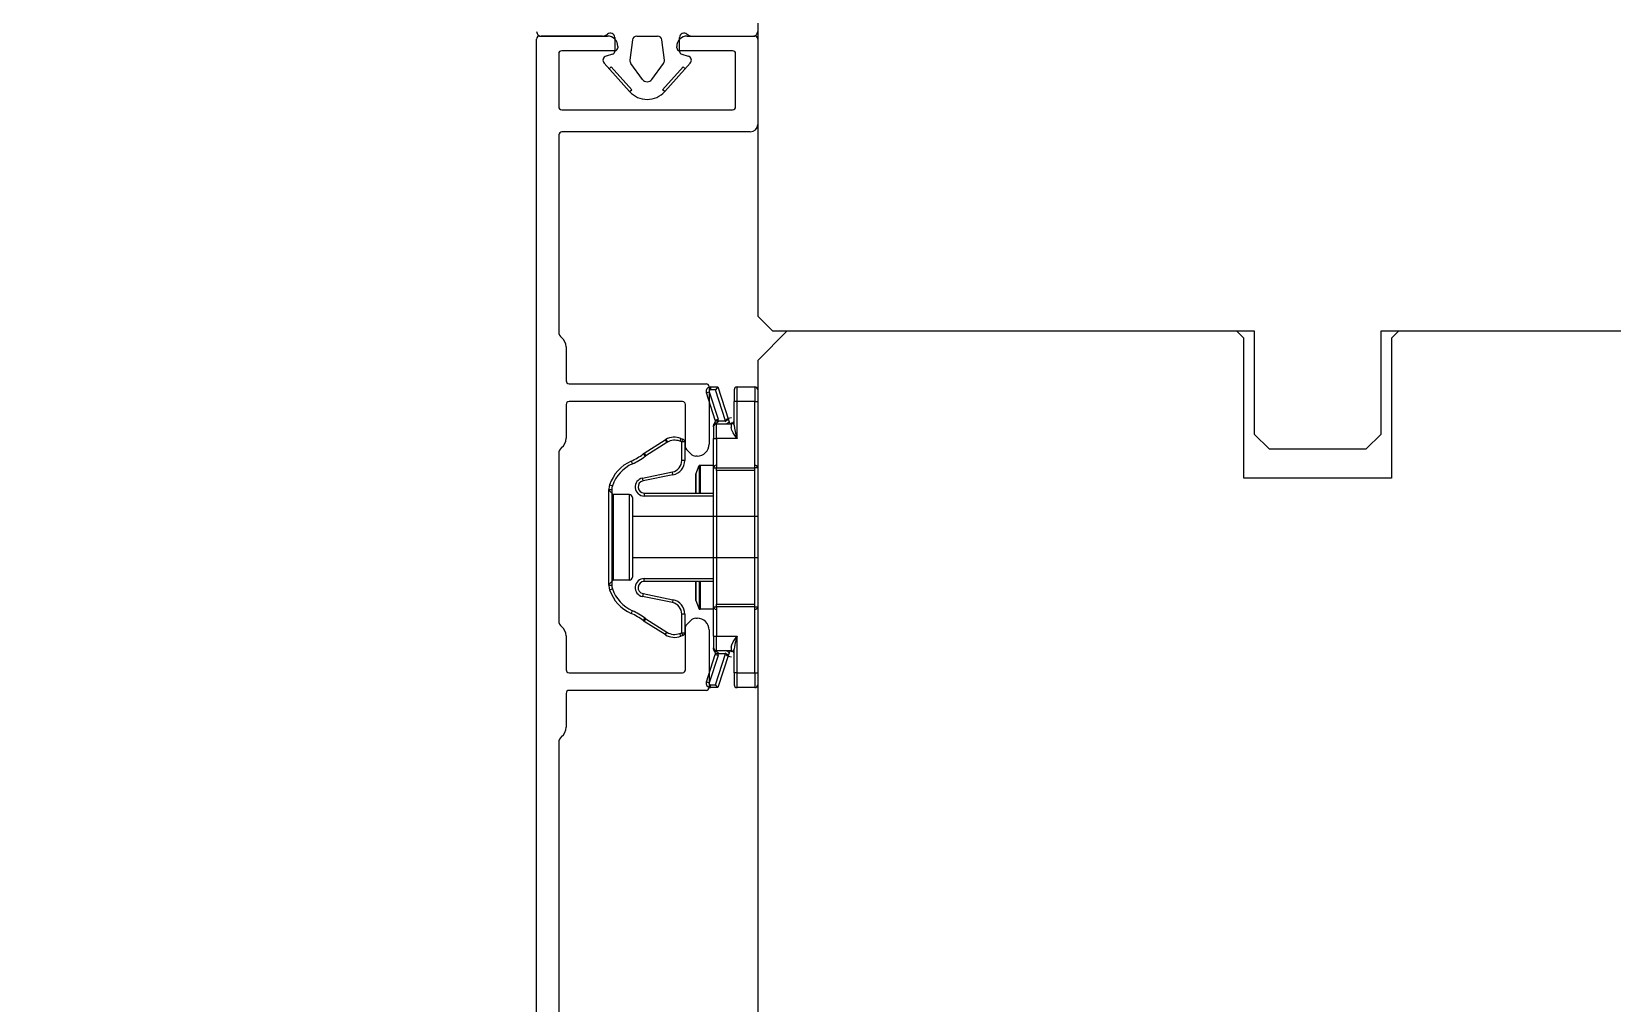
# Model space of a CAD drawing. Header units: centimetres. Extents: x 0.3 to 84.3, y 0.3 to 59.7.
# Drawn here: x 56.3015 to 56.516, y 16.3045 to 16.4363 of the extents above; entities that cross this region are included whole.
import ezdxf

# ---------------------------------------------------------------- set-up
doc = ezdxf.new("R2010")
doc.units = ezdxf.units.CM
doc.linetypes.add('AUSGEZOGEN', pattern=[0])
doc.linetypes.add('PUNKT', pattern=[6.35, 0, -6.35])
doc.layers.add('Fenster', color=7, linetype='AUSGEZOGEN', lineweight=35)
doc.layers.add('Wand Beton bewehrt', color=7, linetype='AUSGEZOGEN', lineweight=35)

msp = doc.modelspace()

# ---------------------------------------------------------------- linework, layer by layer
at = {"layer": 'Fenster', "color": 7, "linetype": 'AUSGEZOGEN', "lineweight": 25}
for p, q in [((56.39999925543069, 16.50973687269771), (56.39999906061744, 16.39773687520129)), ((56.36999879068581, 16.24253689405577), (56.36999912604301, 16.4353368900413)), ((56.37039912672977, 16.43573688933652), (56.37961683077707, 16.43573687330377)), ((56.37894082638157, 16.43573690666245), (56.3705991267708, 16.43573692117206)), ((56.38059912652109, 16.43553690378249), (56.38059912322824, 16.43364383461999)), ((56.38101682831068, 16.43433687089996), (56.38101682796282, 16.43413687090442)), ((56.38300359821352, 16.43521002121348), (56.38266473932263, 16.43245027670069)), ((56.38359912680766, 16.4357368985598), (56.38639912673515, 16.43573689368941)), ((56.38733350278648, 16.43245026858103), (56.38699465349639, 16.43521001427139)), ((56.38901682778391, 16.4341368569892), (56.38901682813182, 16.43433685693817)), ((56.38939912303172, 16.4336438193132), (56.38939912632598, 16.43553688847565)), ((56.39041683054748, 16.43573685447168), (56.3995991267277, 16.43573683842265)), ((56.39105742716123, 16.43573688558682), (56.39939912677042, 16.43573687107719)), ((56.39999912601965, 16.43533683773581), (56.39999910584333, 16.42373683811984)), ((56.3729991225641, 16.43333688486542), (56.37299911004079, 16.42613688502633)), ((56.38061682727603, 16.43373687160907), (56.37339912325092, 16.43373688416073)), ((56.37915327420284, 16.43204626800644), (56.3826212668852, 16.42819544193176)), ((56.38030265018087, 16.43325746481378), (56.3794438307547, 16.43302734644317)), ((56.3843532303642, 16.42986484758576), (56.38277585161288, 16.43202311756573)), ((56.3856450027492, 16.42986484533872), (56.38722238901016, 16.43202310983257)), ((56.39084496649937, 16.43204624766986), (56.38737696042072, 16.42819543365972)), ((56.3965991233123, 16.43373684380931), (56.38941682707923, 16.43373685630231)), ((56.38969559473485, 16.43325744847562), (56.39055441336049, 16.43302732711737)), ((56.39699911008331, 16.42613684328422), (56.39699912260757, 16.43333684312247)), ((56.3798224786758, 16.43130318972749), (56.3801197099874, 16.43157087151672)), ((56.3801197099874, 16.43157087151672), (56.38291849819677, 16.42846312372094)), ((56.38987852906098, 16.43157085454218), (56.38707973004036, 16.42846311648296)), ((56.39017575944137, 16.43130317171899), (56.38987852906098, 16.43157085454218)), ((56.3826212668852, 16.42819544193176), (56.38291849819677, 16.42846312372094)), ((56.38737696042072, 16.42819543365972), (56.38707973004036, 16.42846311648296)), ((56.37339910933612, 16.42573688433954), (56.3965991093965, 16.42573684398895)), ((56.37301680736072, 16.42233688508272), (56.37299905696602, 16.39561150881482)), ((56.39899910412635, 16.42273683988156), (56.37341680804749, 16.42273688437831)), ((56.39999906061744, 16.39773687520129), (56.40199905709389, 16.39573687176717)), ((56.40399905705025, 16.39573686828835), (56.39999905018205, 16.39173687533539)), ((56.40199905709389, 16.39573687176717), (56.467399055632, 16.39573675801011)), ((56.46599905392389, 16.39473676046764), (56.46499905568565, 16.39573676218469)), ((56.467399055632, 16.39573675801011), (56.46739903128034, 16.3817367583231)), ((56.48459903089588, 16.38173672840535), (56.48459905524751, 16.39573672809238)), ((56.48459905524751, 16.39573672809238), (56.53399905414329, 16.39573664216582)), ((56.48699905519388, 16.39573672391421), (56.48599905347683, 16.39473672565787)), ((56.3739990533694, 16.39356211696332), (56.37399904534676, 16.38896211706615)), ((56.46599902087522, 16.37573676089237), (56.46599905392389, 16.39473676046764)), ((56.48599905347683, 16.39473672565787), (56.48599902042815, 16.37573672610429)), ((56.39999905018205, 16.39173687533539), (56.39999882405946, 16.26173687828732)), ((56.3743990446402, 16.38856211637754), (56.39299905246654, 16.38856208401599)), ((56.39302845769443, 16.38735134085951), (56.39340884784911, 16.38747504746021)), ((56.3942372189139, 16.3836344747866), (56.39302845769443, 16.38735134085951)), ((56.39339905176163, 16.3881620833296), (56.39339903820124, 16.38036208354747)), ((56.39340884784911, 16.38747504746021), (56.39461760906859, 16.3837581813873)), ((56.39359904396731, 16.38813690074717), (56.39359904327339, 16.38773690075609)), ((56.39428244842102, 16.38773689957057), (56.39359904327339, 16.38773690075609)), ((56.39359904396731, 16.38813690074717), (56.39457298542536, 16.3881368990576)), ((56.39457298542536, 16.3881368990576), (56.39428244842102, 16.38773689957057)), ((56.39564833026149, 16.38353689729497), (56.39428244842102, 16.38773689957057)), ((56.39457298542536, 16.3881368990576), (56.39602872041621, 16.38366060389576)), ((56.39679904320187, 16.38773689520495), (56.39679904042628, 16.38613689524064)), ((56.39719904041735, 16.38613689454678), (56.39719904388681, 16.38813689450208)), ((56.39719904388681, 16.38813689450208), (56.39959904383319, 16.38813689033864)), ((56.39959904383319, 16.38813689033864), (56.39959904036368, 16.38613689038334)), ((56.37399903978069, 16.38576211710793), (56.37399903180081, 16.38116211721077)), ((56.3897990483526, 16.38616208966296), (56.37439904046563, 16.38616211640506)), ((56.39019903751935, 16.37992777453337), (56.39019904764974, 16.38576208897794)), ((56.39679903485574, 16.3829257496945), (56.39679904042628, 16.38613689524064)), ((56.39719904041735, 16.38613689454678), (56.39679904042628, 16.38613689524064)), ((56.39719903174358, 16.38113689465854), (56.39719904041735, 16.38613689454678)), ((56.39959904036368, 16.38613689038334), (56.39719904041735, 16.38613689454678)), ((56.39959902479144, 16.37716025143505), (56.39959904036368, 16.38613689038334)), ((56.39959904036368, 16.38613689038334), (56.39999904035474, 16.38613688968945)), ((56.39399903459072, 16.382736900174), (56.39399903181511, 16.38113690020978)), ((56.39399903459072, 16.382736900174), (56.39399903491275, 16.38292254063481)), ((56.39401061734048, 16.38301810033718), (56.39399904552758, 16.38292545400214)), ((56.39404333292149, 16.38310550467141), (56.39401061734048, 16.38301810033718)), ((56.39410789827706, 16.38319683805868), (56.39404333292149, 16.38310550467141)), ((56.39420412580113, 16.38323127883159), (56.39410789827706, 16.38319683805868)), ((56.39412793183151, 16.38321665406338), (56.39419702790067, 16.38330037679585)), ((56.39419702790067, 16.38330037679585), (56.3942375775908, 16.38338816997998)), ((56.39429108101235, 16.3832396330924), (56.39420412580113, 16.38323127883159)), ((56.3942372189139, 16.3836344747866), (56.39461760906859, 16.3837581813873)), ((56.3942375775908, 16.38338816997998), (56.39425475245993, 16.38347006534469)), ((56.39425475245993, 16.38347006534469), (56.394256615312, 16.3835238336008)), ((56.394256615312, 16.3835238336008), (56.39465640186477, 16.38353689901574)), ((56.39439699836097, 16.38323009360543), (56.39429108101235, 16.3832396330924)), ((56.39439903180616, 16.38113689951583), (56.39439903527566, 16.38313689947113)), ((56.39453722742979, 16.38331344231415), (56.39439903543669, 16.38322971970156)), ((56.39439903543669, 16.38322971970156), (56.39439903527566, 16.38313689947113)), ((56.39439903527566, 16.38313689947113), (56.39639903523096, 16.38313689600159)), ((56.39461832665775, 16.38340123542794), (56.39453722742979, 16.38331344231415)), ((56.39465267625386, 16.38348313076285), (56.39461832665775, 16.38340123542794)), ((56.39465640186477, 16.38353689901574), (56.39465267625386, 16.38348313076285)), ((56.39465640186477, 16.38353689901574), (56.39564833026149, 16.38353689729497)), ((56.39602872041621, 16.38366060389576), (56.39564833026149, 16.38353689729497)), ((56.39572879214495, 16.38341318989479), (56.39564833026149, 16.38353689729497)), ((56.39602872041621, 16.38366060389576), (56.39610918208506, 16.38341318923495)), ((56.39639903523096, 16.38313689600159), (56.39639903434749, 16.38262760799803)), ((56.39648399504738, 16.38229255819388), (56.39639903434749, 16.38262760799803)), ((56.39679903485574, 16.3829257496945), (56.39684151479884, 16.38252369003262)), ((56.38460637687074, 16.37913529726539), (56.38744825606783, 16.38094576705576)), ((56.38766317532114, 16.38060841011225), (56.38482129612407, 16.3787979403217)), ((56.38744825606783, 16.38094576705576), (56.38766317532114, 16.38060841011225)), ((56.38754200287765, 16.38100194939548), (56.38773817276896, 16.38065335598395)), ((56.38956810644922, 16.38115517304141), (56.38942659241197, 16.38078104235552)), ((56.38957844817364, 16.38115129391749), (56.38943900248128, 16.38077638740683)), ((56.38969902527307, 16.38067967247339), (56.38943900248128, 16.38077638740683)), ((56.38957844817364, 16.38115129391749), (56.38983847096545, 16.38105457898405)), ((56.3896990209141, 16.37816693790456), (56.38969902527307, 16.38067967247339)), ((56.38969902527307, 16.38067967247339), (56.38983847096545, 16.38105457898405)), ((56.39009902526413, 16.38067967177945), (56.38969902527307, 16.38067967247339)), ((56.39009902526413, 16.38067967177945), (56.39009902090515, 16.37816693721066)), ((56.39399902491664, 16.37716026114968), (56.39399903181511, 16.38113690020978)), ((56.39399903181511, 16.38113690020978), (56.39439903180616, 16.38113689951583)), ((56.39439903180616, 16.38113689951583), (56.39439902490771, 16.37716026045578)), ((56.39719903174358, 16.38113689465854), (56.39439903180616, 16.38113689951583)), ((56.3966792150631, 16.38192053084736), (56.39648399504738, 16.38229255819388)), ((56.39690579576741, 16.38156520243856), (56.3966792150631, 16.38192053084736)), ((56.39684151479884, 16.38252369003262), (56.39693912435494, 16.38207725745387)), ((56.39719903174358, 16.38113689465854), (56.39690579576741, 16.38156520243856)), ((56.39693912435494, 16.38207725745387), (56.39705241427561, 16.38165086363851)), ((56.39705241427561, 16.38165086363851), (56.39719903174358, 16.38113689465854)), ((56.46739903128034, 16.3817367583231), (56.46939902775682, 16.37973675488898)), ((56.48259902746177, 16.37973673192883), (56.48459903089588, 16.38173672840535)), ((56.37299902826801, 16.37911272883817), (56.37299898887768, 16.35641150965198)), ((56.38447290909571, 16.37904243258686), (56.38471452190404, 16.37872364857899)), ((56.38460637687074, 16.37913529726539), (56.38482129612407, 16.3787979403217)), ((56.3909061427707, 16.37905498112005), (56.39031619431367, 16.3796449316239)), ((56.3917990354614, 16.37876208635885), (56.39161324902795, 16.37876208668117)), ((56.46939902775682, 16.37973675488898), (56.48259902746177, 16.37973673192883)), ((56.38282234299115, 16.37806610837751), (56.38298535741351, 16.37770083274058)), ((56.38435380016492, 16.37577219576747), (56.38841800691792, 16.3765990606345)), ((56.38849775340995, 16.37620709062299), (56.38443354665692, 16.37538022575604)), ((56.38849775340995, 16.37620709062299), (56.38841800691792, 16.3765990606345)), ((56.39009902090515, 16.37816693721066), (56.3896990209141, 16.37816693790456)), ((56.39159902339402, 16.3762516390862), (56.39159901903154, 16.37373687585764)), ((56.39161108050713, 16.37373687583668), (56.39161108498827, 16.37632004309244)), ((56.39161108498827, 16.37632004309244), (56.39203578980823, 16.37748690369709)), ((56.39206068683804, 16.37748690365389), (56.39203578980823, 16.37748690369709)), ((56.39206068683804, 16.37748690365389), (56.39206068033269, 16.37373687505675)), ((56.39210571121977, 16.37748690357576), (56.39207789755524, 16.37748690362401)), ((56.3921590139328, 16.37748690348326), (56.39210571121977, 16.37748690357576)), ((56.39221196746029, 16.37748690339145), (56.3921590139328, 16.37748690348326)), ((56.39224861885264, 16.37373687473073), (56.39224862535798, 16.37748690332787)), ((56.39399902548325, 16.37748690029134), (56.39224862535798, 16.37748690332787)), ((56.39399899222221, 16.35831351118795), (56.39399902491664, 16.37716026114968)), ((56.39399902491664, 16.37716026114968), (56.39439902490771, 16.37716026045578)), ((56.39439902427893, 16.3767978229565), (56.39439899284199, 16.35867594799334)), ((56.39439902427893, 16.3767978229565), (56.39439902490771, 16.37716026045578)), ((56.39959902416272, 16.37679781393577), (56.39439902427893, 16.3767978229565)), ((56.39439902490771, 16.37716026045578), (56.39959902479144, 16.37716025143505)), ((56.39959899272576, 16.35867593897261), (56.39959902416272, 16.37679781393577)), ((56.39959902416272, 16.37679781393577), (56.39959902479144, 16.37716025143505)), ((56.3999990247825, 16.37716025074115), (56.39959902479144, 16.37716025143505)), ((56.37979899764961, 16.36125920071595), (56.37979902012395, 16.374214571214)), ((56.37979902012395, 16.374214571214), (56.38019902011501, 16.37421457052005)), ((56.38039901893492, 16.373536876634), (56.37979901998916, 16.37413687766144)), ((56.37990253912986, 16.37484967390078), (56.38028183531975, 16.37472265266956)), ((56.38019902011501, 16.37421457052005), (56.38019899764065, 16.36125920002201)), ((56.38443354665692, 16.37538022575604), (56.38435380016492, 16.37577219576747)), ((56.48599902042815, 16.37573672610429), (56.46599902087522, 16.37573676089237)), ((56.38039901893492, 16.373536876634), (56.38039899881181, 16.36193687689329)), ((56.38259901888572, 16.37353687281752), (56.38039901893492, 16.373536876634)), ((56.3825989987626, 16.36193687307683), (56.38259901888572, 16.37353687281752)), ((56.38299901818289, 16.37313687213255), (56.38299899944755, 16.36233687237396)), ((56.38459901918804, 16.37373688800085), (56.38459901849409, 16.37333688800982)), ((56.39399901828399, 16.37333687170313), (56.38459901849409, 16.37333688800982)), ((56.38459901918804, 16.37373688800085), (56.39399901897787, 16.3737368716942)), ((56.39999901329254, 16.37053684269991), (56.38299901367255, 16.37053687219068)), ((56.39999900357792, 16.3649368428251), (56.38299900395791, 16.36493687231582)), ((56.38039899881181, 16.36193687689329), (56.37979899778436, 16.36133687794755)), ((56.37979899764961, 16.36125920071595), (56.38019899764065, 16.36125920002201)), ((56.3825989987626, 16.36193687307683), (56.38039899881181, 16.36193687689329)), ((56.38459899837105, 16.36173691695008), (56.38459899906493, 16.36213691694111)), ((56.39399899816093, 16.36173690064339), (56.38459899837105, 16.36173691695008)), ((56.38459899906493, 16.36213691694111), (56.39399899885482, 16.36213690063446)), ((56.39159899821457, 16.36173690480683), (56.39159899385212, 16.35922217025914)), ((56.39161105520903, 16.35915376621106), (56.39161105969015, 16.36173690478591)), ((56.39206065951571, 16.36173690400592), (56.39206065301037, 16.35798690408974)), ((56.39224859153034, 16.35798690376373), (56.39224859803566, 16.36173690367992)), ((56.37990252595725, 16.36062406331498), (56.38028182028678, 16.36075109010131)), ((56.38443332830889, 16.36009167474186), (56.38435358045696, 16.3596997050071)), ((56.38841797616723, 16.35887278701148), (56.38435358045696, 16.3596997050071)), ((56.38443332830889, 16.36009167474186), (56.38849772401918, 16.35926475674624)), ((56.38849772401918, 16.35926475674624), (56.38841797616723, 16.35887278701148)), ((56.39161105520903, 16.35915376621106), (56.39203575598061, 16.35798690413294)), ((56.38282229524846, 16.35740770805083), (56.38298531037124, 16.35777298337517)), ((56.38969898036807, 16.35479413110125), (56.38969898472367, 16.35730490529695)), ((56.39009898471471, 16.35730490460297), (56.38969898472367, 16.35730490529695)), ((56.39009898471471, 16.35730490460297), (56.39009898035916, 16.35479413040735)), ((56.39203575598061, 16.35798690413294), (56.39206065301037, 16.35798690408974)), ((56.39207786372755, 16.35798690405987), (56.39210567739208, 16.35798690401162)), ((56.39210567739208, 16.35798690401162), (56.39215898010513, 16.35798690391921)), ((56.39215898010513, 16.35798690391921), (56.39221193363262, 16.35798690382735)), ((56.39399899165558, 16.35798690072721), (56.39224859153034, 16.35798690376373)), ((56.39399898532375, 16.35433690080881), (56.39399899222221, 16.35831351118795)), ((56.39399899222221, 16.35831351118795), (56.39439899221326, 16.35831351049406)), ((56.39439899221326, 16.35831351049406), (56.39439898531481, 16.35433690011492)), ((56.39439899221326, 16.35831351049406), (56.39439899284199, 16.35867594799334)), ((56.399598992097, 16.35831350147333), (56.39439899221326, 16.35831351049406)), ((56.39439899284199, 16.35867594799334), (56.39959899272576, 16.35867593897261)), ((56.39959897652481, 16.34933689120594), (56.399598992097, 16.35831350147333)), ((56.399598992097, 16.35831350147333), (56.39959899272576, 16.35867593897261)), ((56.399598992097, 16.35831350147333), (56.39999899208805, 16.35831350077943)), ((56.384477003549, 16.35642823777117), (56.38471881430515, 16.35674687165365)), ((56.38461145521085, 16.35633462619381), (56.38482637563462, 16.3566719823918)), ((56.38743695723127, 16.35453457599388), (56.38461145521085, 16.35633462619381)), ((56.38482637563462, 16.3566719823918), (56.38765187765502, 16.35487193219183)), ((56.38743695723127, 16.35453457599388), (56.38765187765502, 16.35487193219183)), ((56.38747443880468, 16.35451127488168), (56.38768186291376, 16.35485329130206)), ((56.38943878424979, 16.35469730905752), (56.38969898036807, 16.35479413110125)), ((56.38983848003002, 16.35441924466886), (56.38969898036807, 16.35479413110125)), ((56.38969898036807, 16.35479413110125), (56.39009898035916, 16.35479413040735)), ((56.3901989850312, 16.3497620896766), (56.39019899519727, 16.3555964041212)), ((56.39031615297553, 16.35587924662314), (56.39090610348485, 16.35646919507463)), ((56.39161321076108, 16.35676208705368), (56.39179899719452, 16.35676208672967)), ((56.39339899436825, 16.35516208397489), (56.39339898079393, 16.34736208419272)), ((56.37399898518479, 16.35436211780057), (56.37399897716212, 16.34976211790341)), ((56.38956814642038, 16.35431861907278), (56.38942661926016, 16.35469274479465)), ((56.38957828391173, 16.35432242262514), (56.38943878424979, 16.35469730905752)), ((56.38983848003002, 16.35441924466886), (56.38957828391173, 16.35432242262514)), ((56.39399898222612, 16.35255126038374), (56.39399898254816, 16.35273690084455)), ((56.39399898532375, 16.35433690080881), (56.39399898254816, 16.35273690084455)), ((56.39399898532375, 16.35433690080881), (56.39439898531481, 16.35433690011492)), ((56.39439898184531, 16.35233690015962), (56.39439898531481, 16.35433690011492)), ((56.39439898531481, 16.35433690011492), (56.3971989852522, 16.35433689525762)), ((56.3963989826841, 16.35284618469373), (56.39639898180062, 16.35233689669013)), ((56.3963989826841, 16.35284618469373), (56.39646768264213, 16.35314173925931)), ((56.39646768264213, 16.35314173925931), (56.39667933194374, 16.35355353867207)), ((56.39667933194374, 16.35355353867207), (56.39692793036552, 16.35394170836157)), ((56.39683333249585, 16.3529027071716), (56.39679898215795, 16.35254804160951)), ((56.39693915764672, 16.35339686672397), (56.39683333249585, 16.3529027071716)), ((56.39692793036552, 16.35394170836157), (56.3971989852522, 16.35433689525762)), ((56.39706345732898, 16.35386267065319), (56.39693915764672, 16.35339686672397)), ((56.3971989852522, 16.35433689525762), (56.39706345732898, 16.35386267065319)), ((56.39719897657846, 16.34933689536938), (56.3971989852522, 16.35433689525762)), ((56.39302838964204, 16.34812246352649), (56.3942371637572, 16.35183932540563)), ((56.3946175534827, 16.35171561748511), (56.39340877936755, 16.34799875560602)), ((56.39399899283083, 16.35254834701641), (56.39400398968669, 16.35248816536587)), ((56.39400398968669, 16.35248816536587), (56.39403926201805, 16.35237632721378)), ((56.39403926201805, 16.35237632721378), (56.39410784463875, 16.35227696258221)), ((56.39412787812443, 16.35225714650797), (56.39410784463875, 16.35227696258217)), ((56.39410784463875, 16.35227696258217), (56.39420407165787, 16.35224252155158)), ((56.39415889775913, 16.35222518070105), (56.39412787812462, 16.35225714650779)), ((56.39420089332639, 16.35216694974006), (56.39415889775913, 16.35222518070105)), ((56.39423750567246, 16.35208568490825), (56.39420089332639, 16.35216694974006)), ((56.39420407165787, 16.35224252155158), (56.39429102482758, 16.35223416692507)), ((56.3946175534827, 16.35171561748511), (56.3942371637572, 16.35183932540563)), ((56.39425469573531, 16.35200375568684), (56.39423750567246, 16.35208568490825)), ((56.39425656053917, 16.35194996652409), (56.39425469573531, 16.35200375568684)), ((56.39465634704661, 16.35193689972211), (56.39425656053917, 16.35194996652409)), ((56.39428237903095, 16.34773690046468), (56.39564827544336, 16.35193689800135)), ((56.39429102482758, 16.35223416692507), (56.39439694450969, 16.35224370601468)), ((56.39639898180062, 16.35233689669013), (56.39439898184531, 16.35233690015962)), ((56.39439898184531, 16.35233690015962), (56.39439898168427, 16.35224407992919)), ((56.39439898168427, 16.35224407992919), (56.39446102100911, 16.35221211406848)), ((56.39446102100911, 16.35221211406848), (56.39454501224463, 16.35215388303464)), ((56.39454501224463, 16.35215388303464), (56.39461823707773, 16.35207261813934)), ((56.39602866516886, 16.35181319008084), (56.39457291464748, 16.34733689996965)), ((56.39461823707773, 16.35207261813934), (56.39465261734559, 16.3519906888881)), ((56.39465261734559, 16.3519906888881), (56.39465634704661, 16.35193689972211)), ((56.39564827544336, 16.35193689800135), (56.39465634704661, 16.35193689972211)), ((56.39564827544336, 16.35193689800135), (56.39572873775601, 16.35206060512242)), ((56.39602866516886, 16.35181319008084), (56.39564827544336, 16.35193689800135)), ((56.39610912769609, 16.35206060446249), (56.39602866516886, 16.35181319008084)), ((56.39679897658739, 16.34933689606328), (56.39679898215795, 16.35254804160951)), ((56.37439897645555, 16.34936211721469), (56.38979898434249, 16.34936209038319)), ((56.39679897658739, 16.34933689606328), (56.3967989738118, 16.34773689609902)), ((56.39719897657846, 16.34933689536938), (56.39679897658739, 16.34933689606328)), ((56.39719897310896, 16.34733689541408), (56.39719897657846, 16.34933689536938)), ((56.39719897657846, 16.34933689536938), (56.39959897652481, 16.34933689120594)), ((56.39959897652481, 16.34933689120594), (56.3995989730553, 16.34733689125065)), ((56.39959897652481, 16.34933689120594), (56.39999897651591, 16.34933689051205)), ((56.37399897159604, 16.34656211794514), (56.37399896361617, 16.34196211804797)), ((56.39299898010729, 16.34696208489795), (56.37439897228099, 16.34696211724231)), ((56.39302838964204, 16.34812246352649), (56.39340877936755, 16.34799875560602)), ((56.39359897318941, 16.34733690165918), (56.39359897388334, 16.34773690165025)), ((56.39457291464748, 16.34733689996965), (56.39359897318941, 16.34733690165918)), ((56.39359897388334, 16.34773690165025), (56.39428237903095, 16.34773690046468)), ((56.39457291464748, 16.34733689996965), (56.39428237903095, 16.34773690046468)), ((56.3995989730553, 16.34733689125065), (56.39719897310896, 16.34733689541408)), ((56.37299896008334, 16.33991272967533), (56.37299883288686, 16.26678627858933))]:
    msp.add_line(p, q, dxfattribs=at)
for centre, radius, start, end in [((56.37059912781442, 16.43633692115863), 0.000599999986588955, 179.9999003422677, 269.9999003392251), ((56.39939912781409, 16.43633687106375), 0.000599999986588955, 269.9999003392251, 359.9999003422677), ((56.370399126034, 16.43533688934544), 0.0003999999910534824, 89.9999003422785, 179.9999003422677), ((56.37894082812099, 16.43673690664004), 0.000999999977648258, 269.9999003392251, 311.409522449465), ((56.3799991265345, 16.43553690482608), 0.000599999986588955, 359.9999003422677, 131.4095224496806), ((56.37961682834198, 16.43433687333503), 0.001399999968705379, 359.9999003459249, 89.99990034300548), ((56.38061682797178, 16.43413687160013), 0.0003999999910607585, 269.9999003412607, 359.9999003422677), ((56.38359912576401, 16.43513689857313), 0.000599999986588955, 89.99990033922516, 172.9999003397831), ((56.38639912569152, 16.43513689370288), 0.000599999986588955, 6.999900339355334, 89.99990033922516), ((56.39041682810054, 16.43433685450286), 0.001399999968716293, 89.9998998573802, 179.9999003349536), ((56.38941682777499, 16.43413685629338), 0.0003999999910571205, 179.9999003349536, 269.9999003371896), ((56.38999912631254, 16.43553688743208), 0.000599999986588955, 48.59027822949235, 179.9999003386106), ((56.39105742890064, 16.43673688556445), 0.000999999977648258, 228.5902782298546, 269.9999003392251), ((56.39959912602856, 16.43533683843156), 0.0003999999910553016, 359.9999003422677, 89.99989985781639), ((56.37339912255519, 16.43333688416964), 0.0003999999910607585, 89.9999003422785, 179.9999003422677), ((56.3795991211702, 16.43244779069022), 0.000599999986588955, 104.9999003392546, 222.0056964567054), ((56.3801991232372, 16.43364383531575), 0.0003999999910593033, 284.999900338839, 359.9999003422677), ((56.38326026687311, 16.43237715406039), 0.000599999986588955, 172.9999003393637, 216.1613255443876), ((56.38673797498161, 16.43237714801242), 0.000599999986588955, 323.8384751250613, 6.999900339355334), ((56.38979912302263, 16.43364381861742), 0.0003999999910593033, 179.9999003422677, 254.9999003405418), ((56.39039912092878, 16.4324477719047), 0.000599999986588955, 317.9941042229756, 74.99990033947086), ((56.39659912261655, 16.43333684381822), 0.000399999991059849, 359.9999003349536, 89.99990033617183), ((56.38499911737782, 16.43033689624525), 0.000799999982118607, 216.1613255440874, 323.8384751247243), ((56.38499911737782, 16.43033689624525), 0.003199999928474426, 222.0056964561756, 317.994104222802), ((56.37339911003185, 16.42613688433056), 0.0003999999910607585, 179.9999003422677, 269.9999003422785), ((56.39659911009227, 16.42613684397997), 0.0003999999910607585, 269.9999003432962, 359.9999003349536), ((56.39899910586568, 16.42373683985915), 0.0009999999776518962, 269.9999003432962, 359.9999003422677), ((56.37341680735177, 16.42233688438722), 0.0003999999910589395, 89.99990034431406, 179.9999003751876), ((56.37399905694367, 16.39561150707072), 0.0009999999776489404, 179.999900072004, 232.0200276279265), ((56.3723990534052, 16.39356211975386), 0.001599999964234592, 359.999900072004, 52.02002762773863), ((56.37439904533782, 16.38896211636856), 0.0003999999910534824, 179.999900072004, 269.9999000725674), ((56.39359904292644, 16.38753690076059), 0.0005999999865889515, 89.99990060588289, 198.0150324713866), ((56.39299905177057, 16.3881620840249), 0.0003999999910625775, 359.9999004081184, 89.99990031378073), ((56.39359904292644, 16.38753690076059), 0.0001999999955296563, 89.99990060588289, 198.0150324711768), ((56.39719904319294, 16.38773689451094), 0.000399999991059303, 89.99990060588289, 179.9999003422677), ((56.39959904313929, 16.3877368903476), 0.0003999999910593043, 359.9999003422677, 89.99990060588289), ((56.37439903977171, 16.38576211641402), 0.0003999999910534824, 89.99990060588289, 179.9999006059324), ((56.38979904765866, 16.38576208967188), 0.0003999999910607585, 359.9999006059323, 89.99990060791845), ((56.39439903458177, 16.38273689948004), 0.0003999999910593037, 89.99990060588289, 179.9999003422677), ((56.39385682875922, 16.3835107681858), 0.0003999999910594159, 1.871815819330286, 18.01503247117676), ((56.39385682875922, 16.3835107681858), 0.0007999999821184566, 1.87181581904284, 18.01503247157613), ((56.39648957223975, 16.38353689583559), 0.0003999999910595404, 198.0150324711768, 263.5017930797673), ((56.39639903592488, 16.38353689599265), 0.0003999999910592948, 269.9999006069006, 359.9999003422677), ((56.37239903183659, 16.38116211998635), 0.001599999964235303, 307.979773051197, 359.9999006095993), ((56.38852285233438, 16.3792589823377), 0.001999999955301924, 119.3685022806386, 122.4999006062173), ((56.38871902222573, 16.37891038892616), 0.002399999946355824, 69.28099560751814, 119.3685022807901), ((56.38852285233435, 16.3792589823377), 0.001599999964238309, 119.3685022804737, 122.4999006057706), ((56.38871902222573, 16.37891038892616), 0.001999999955296553, 69.28099560741094, 119.3685022806885), ((56.39027567663521, 16.3830258264701), 0.00239999994573319, 249.2809956073269, 249.5974208319785), ((56.39027567663548, 16.38302582647074), 0.001999999955350348, 249.2809956073439, 249.5974208320281), ((56.3896990252731, 16.38067967247333), 0.000399999991059303, 359.9999003422677, 69.59742083182866), ((56.37399902824561, 16.37911272710339), 0.0009999999776487173, 127.9797730510247, 179.9999006059324), ((56.37939904012125, 16.38573689675335), 0.008399999812245445, 294.050147955556, 307.1592199208802), ((56.37939904012125, 16.38573689675335), 0.00879999980330493, 294.0501479556095, 307.1592199208649), ((56.38568097313727, 16.37744851254724), 0.001999999955300754, 122.4999006061003, 127.1592199209474), ((56.38568097313727, 16.37744851254724), 0.001599999964240432, 122.4999006059853, 127.1592199207194), ((56.39059903751063, 16.37992777383952), 0.0003999999912807131, 179.9999006095993, 224.9999006075152), ((56.39161325076272, 16.37976208665881), 0.0009999999776555341, 224.9999006063636, 269.9999006054757), ((56.391799038237, 16.38036208632306), 0.001599999964235758, 269.9999006058828, 359.9999006095993), ((56.38502303769322, 16.37313488727872), 0.005399999879300608, 114.0501479555763, 161.4849897779672), ((56.38502303769322, 16.37313488727872), 0.004999999888241292, 114.0501479556326, 161.4849897779939), ((56.38809902094986, 16.37816694068015), 0.001599999964237213, 281.4999006061183, 359.9999003422677), ((56.38809902094986, 16.37816694068015), 0.001999999955296528, 281.4999006058893, 359.9999003422677), ((56.39179902338952, 16.37625163873922), 0.0001999999955296517, 159.9999006061652, 179.9999003422677), ((56.38179902007924, 16.3742145677445), 0.001999999955296207, 161.4849897779875, 179.9999003422677), ((56.38179902007924, 16.3742145677445), 0.001599999964237221, 161.4849897779953, 179.9999003422677), ((56.38459902062785, 16.37456688798233), 0.00122999997250736, 101.499900606083, 269.9999006059987), ((56.38459902062785, 16.37456688798233), 0.000829999981448055, 101.4999006057054, 269.9999006060546), ((56.38259901819183, 16.37313687282644), 0.0003999999910593034, 359.9999003422677, 89.99990060588289), ((56.3817989976049, 16.3612591972464), 0.001999999955296809, 179.9999003422677, 198.5158493555818), ((56.3817989976049, 16.3612591972464), 0.001599999964237283, 179.9999003422677, 198.5158493555977), ((56.3825989994565, 16.36233687306784), 0.0003999999910593034, 269.9999006058828, 359.9999003422677), ((56.38459899692954, 16.36090595479686), 0.001230962144203016, 89.99990060596868, 258.4999006060302), ((56.38459899692954, 16.36090595479686), 0.0008309621531437148, 89.99990060600997, 258.4999006060829), ((56.3850229994059, 16.36233892492982), 0.005399999879300607, 198.5158493555472, 245.9497421826727), ((56.3850229994059, 16.36233892492982), 0.004999999888241301, 198.5158493555755, 245.9497421825999), ((56.38809898475941, 16.35730490807249), 0.0019999999552967, 359.9999003422677, 78.49990060607955), ((56.39179899384763, 16.3592221699122), 0.0001999999955296517, 179.9999003422677, 199.9999006049103), ((56.37939897767025, 16.34973692623898), 0.008399999812245344, 52.80519408546946, 65.94974218259945), ((56.37939897767025, 16.34973692623898), 0.00879999980330475, 52.80519408547183, 65.94974218264419), ((56.38809898475941, 16.35730490807249), 0.001599999964237399, 359.9999003422677, 78.4999006058953), ((56.37399898880719, 16.35641150780915), 0.0009999999294884737, 179.9998944181933, 232.0200219736713), ((56.37239898522054, 16.35436212059102), 0.001599999964234592, 359.999900072004, 52.02002762773863), ((56.38568605732968, 16.3580214071836), 0.001999999955298317, 232.8051940854207, 237.4999006061065), ((56.38568605732968, 16.3580214071836), 0.001599999964234915, 232.8051940855213, 237.4999006060538), ((56.38851155935007, 16.35622135698362), 0.001599999964230521, 237.4999006060538, 238.7642723263556), ((56.38871898345916, 16.35656337340401), 0.001999999955296506, 238.7642723265784, 290.7210141035849), ((56.38969898036807, 16.35479413110114), 0.0003999999910593047, 290.4108273875803, 359.9999003422677), ((56.39059899518853, 16.35559640342353), 0.0003999999912818794, 134.9999000709957, 179.999900072004), ((56.39161320901702, 16.35576208707597), 0.000999999977655421, 89.99990007338168, 134.9999000729388), ((56.39179899440404, 16.35516208676544), 0.001599999964235758, 359.999900072004, 89.9999000728219), ((56.38851155935007, 16.35622135698358), 0.001999999955287126, 237.4999006059425, 238.7642723264201), ((56.38871898345916, 16.35656337340401), 0.002399999946355815, 238.764272326393, 290.7210141036621), ((56.3902757822214, 16.35244799046322), 0.002399999946458374, 110.410827387865, 110.7210141036452), ((56.39027578222152, 16.35244799046299), 0.00199999995566532, 110.4108273881081, 110.7210141037093), ((56.3943989825392, 16.35273690015064), 0.0003999999910593015, 179.9999003422677, 269.9999006069006), ((56.39385677403174, 16.35196303332608), 0.000399999991059409, 341.9847687411836, 358.1279853937613), ((56.39385677403174, 16.35196303332608), 0.000799999982118565, 341.9847687407842, 358.1279853932527), ((56.39648951742157, 16.35193689654197), 0.0003999999910595404, 96.49800813221029, 161.9847687411836), ((56.39639898110671, 16.35193689669904), 0.0003999999910593063, 359.9999003422677, 89.99990060588289), ((56.37439897715317, 16.34976211720572), 0.0003999999910534824, 179.999900072004, 269.9999000725674), ((56.38979898504015, 16.34976209037426), 0.0003999999910607585, 269.9999000715496, 359.9999000683568), ((56.37439897158708, 16.34656211725122), 0.0003999999910534824, 89.99990060588289, 179.9999006059324), ((56.39359897423029, 16.34793690164573), 0.0005999999865889543, 161.9847687407561, 269.9999006065614), ((56.39299898080289, 16.34736208488902), 0.0003999999910618954, 269.9999003656873, 359.9999002691513), ((56.39359897423029, 16.34793690164573), 0.0001999999955296532, 161.9847687408689, 269.9999006058828), ((56.39719897380286, 16.34773689540511), 0.0003999999910593043, 179.9999003422677, 269.9999006069006), ((56.39959897374922, 16.34773689124171), 0.0003999999910593039, 269.9999006069006, 359.9999003422677), ((56.37239896365193, 16.34196212082351), 0.001599999964236781, 307.979773051197, 359.9999006095993), ((56.37399896006099, 16.33991272794055), 0.0009999999776602248, 127.9797730510951, 179.9999006059324)]:
    msp.add_arc(centre, radius, start, end, dxfattribs=at)
for centre, major_axis, ratio, start_param, end_param in [((56.39648957223975, 16.38353689583559), (-0.0007999999821175152, 1.391523468089163e-09), 0.4999999999999261, 4.787907672100282, 5.968761940949822), ((56.39572879193034, 16.38328948263414), (0.0003803901546868716, 0.0001237066007322867), 0.2954608359358152, 4.808182212274344, 6.283185307179894), ((56.39639903486466, 16.38292575038831), (0.0003999999910586976, -6.957617339158274e-10), 0.7453559925013851, 0, 1.570796326789837), ((56.39439902490768, 16.37716026045577), (-0.0003999999910587005, 6.957617340444824e-10), 0.9060937684146012, 4.712388980384429, 6.283185307179589), ((56.39959902479144, 16.37716025143504), (0.0003999999910587043, -6.957617339158391e-10), 0.9060937684145924, 0, 1.570796326794639), ((56.39439899221323, 16.358313510494), (-0.0003999999910587008, 6.957617340444828e-10), 0.9060937684145998, 0, 1.570796326794887), ((56.399598992097, 16.35831350147332), (0.0003999999910587008, -6.95761733915833e-10), 0.9060937684145999, 4.712388980384695, 6.283185307179292), ((56.39648951742157, 16.35193689654197), (-0.0007999999821175152, 1.391523468089163e-09), 0.4999999999999261, 0.3144233662297431, 1.495277635079303), ((56.39572873797061, 16.35218431238299), (0.000380389725484044, -0.0001237079204966865), 0.2954608359358438, 0, 1.475003094905232), ((56.39639898216692, 16.35254804230339), (0.000399999991058693, -6.957617339158194e-10), 0.7453559924999996, 4.712388980384273, 6.283185307179274)]:
    msp.add_ellipse(centre, major_axis=major_axis, ratio=ratio, start_param=start_param, end_param=end_param, dxfattribs=at)
at = {"layer": 'Wand Beton bewehrt', "color": 180, "linetype": 'PUNKT', "lineweight": 35}
msp.add_line((56.67599873989829, 16.39973633864184), (50.08599888719624, 16.39973633864184), dxfattribs=at)

doc.saveas('drawing.dxf')
